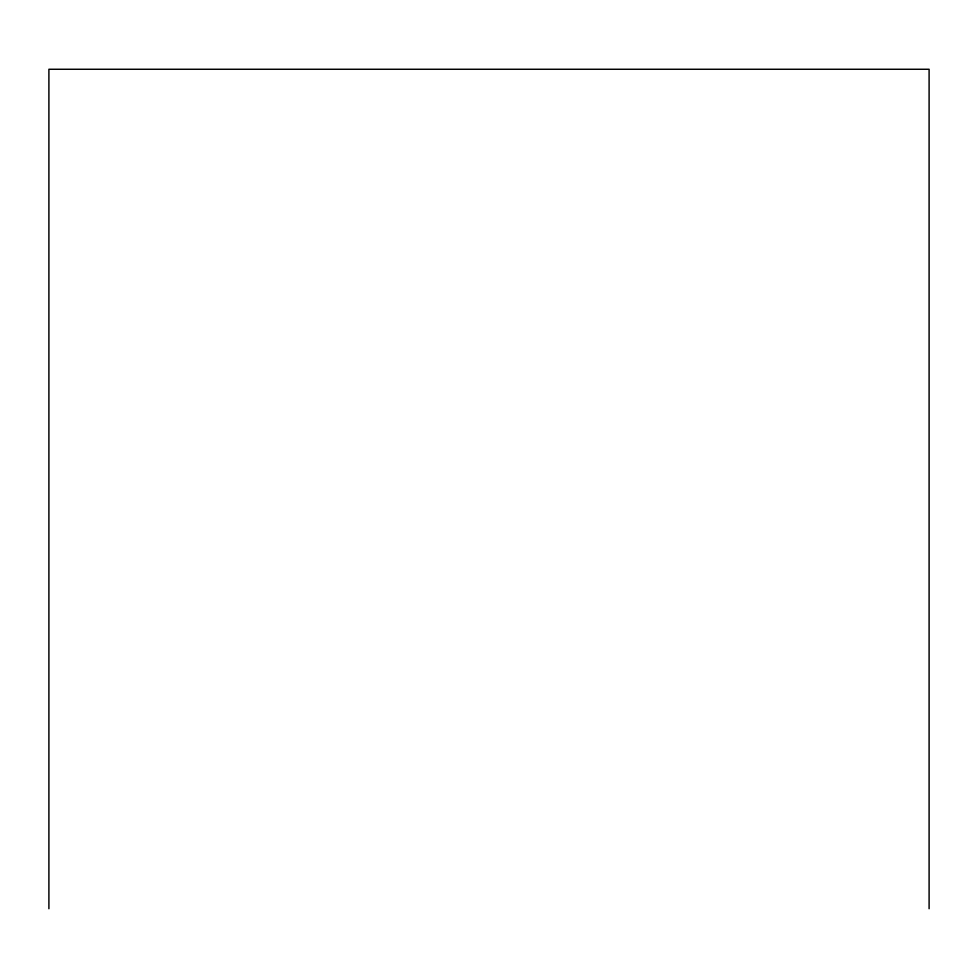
<?xml version="1.0" encoding="UTF-8"?>
<svg xmlns="http://www.w3.org/2000/svg" width="978" height="978" viewBox="0 0 978 978"><rect width="100%" height="100%" fill="white"/><g stroke="black" fill="none" stroke-linecap="round" stroke-linejoin="round"><path stroke-width="1.47" d="M929.1 908.733L929.1 69.267L48.9 69.267L48.9 908.733"/></g></svg>
